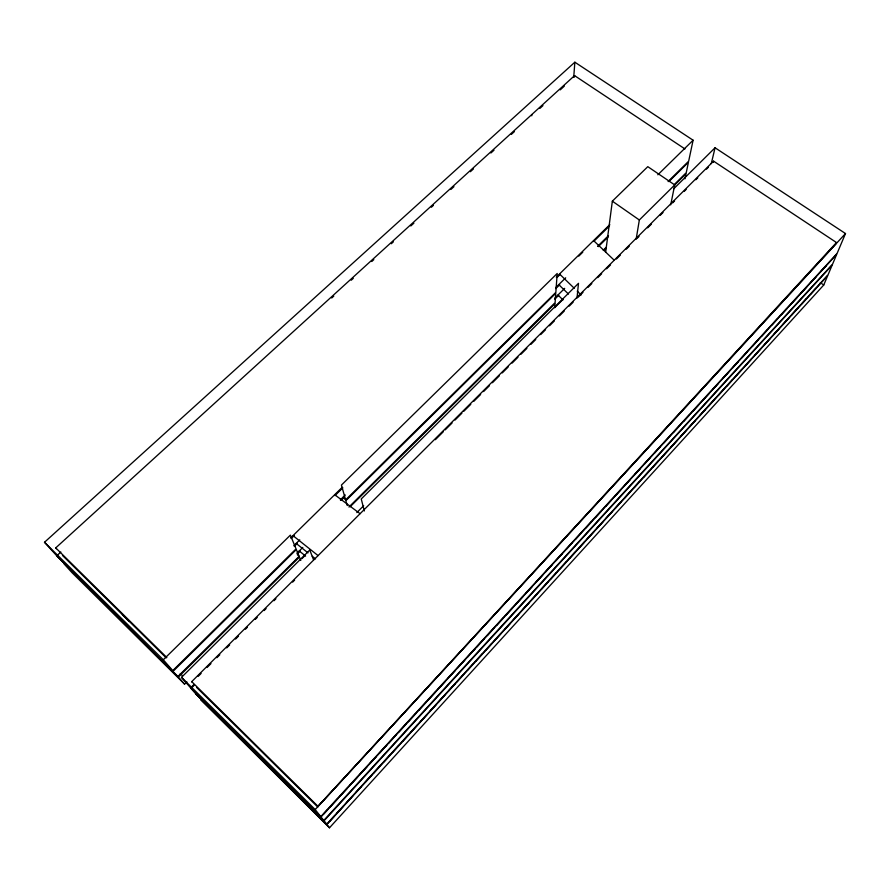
<?xml version="1.0" encoding="UTF-8"?>
<svg xmlns="http://www.w3.org/2000/svg" width="890" height="890" viewBox="0 0 890 890"><rect width="100%" height="100%" fill="white"/><g stroke="black" fill="none" stroke-linecap="round" stroke-linejoin="round"><path stroke-width="1.33" d="M531.764 115.8L531.808 114.532M554.726 307.773L555.026 303.612L350.126 506.766M573.727 77.308L574.851 62.2L693.099 140.22L688.66 161.224L668.101 181.527M574.462 76.907L574.562 75.617L684.966 148.953M576.998 298.172L578.489 283.332L361.251 498.956L364.322 510.971M605.634 252.382L612.342 201.173L647.798 166.664L674.72 184.92L670.715 204.867M636.116 239.354L639.343 219.986L686.012 173.75L684.944 178.812M711.299 163.593L715.059 147.773L845.5 233.547L837.112 253.394L320.756 816.664L190.627 687.881L181.516 677.357L309.787 550.042L313.591 559.888M713.246 162.381L713.546 161.146L836.489 242.547L835.999 243.715L317.997 806.34L191.728 681.64L713.546 161.146M823.751 285L827.7 275.655L326.919 824.518L329.489 827.8L823.751 285L820.313 282.664M326.663 824.207L828.089 274.743L832.15 265.142L324.016 820.825L326.663 824.207L195.978 694.078L324.016 820.825M329.489 821.426L334.173 816.286M336.987 813.204L343.54 806.017M346.355 802.936L352.918 795.738M355.722 792.656L361.351 786.504M365.1 782.388L371.664 775.201M373.533 773.143L380.097 765.956M383.846 761.851L390.399 754.664M392.279 752.606L398.842 745.419M402.591 741.303L408.21 735.14M411.024 732.058L417.588 724.872M420.392 721.79L426.955 714.603M429.77 711.522L436.322 704.335M438.203 702.277L444.766 695.09M448.516 690.974L455.068 683.787M456.948 681.74L463.501 674.542M467.25 670.437L472.879 664.274M475.694 661.192L482.247 654.005M485.996 649.9L491.625 643.737M494.428 640.655L500.992 633.457M504.741 629.352L510.37 623.189M513.174 620.107L518.803 613.944M522.552 609.839L529.105 602.652M531.92 599.571L537.549 593.408M541.298 589.302L547.851 582.105M550.665 579.023L556.283 572.86M560.033 568.755L566.596 561.568M569.411 558.486L575.029 552.323M578.778 548.218L584.407 542.055M587.222 538.973L593.775 531.775M596.589 528.693L603.153 521.507M605.957 518.425L612.52 511.238M615.335 508.157L620.953 501.993M624.702 497.888L630.331 491.725M634.081 487.62L639.699 481.457M643.448 477.34L649.077 471.177M652.826 467.072L658.444 460.909M662.193 456.804L667.812 450.64M670.626 447.559L677.19 440.372M680.939 436.256L686.557 430.093M689.372 427.011L694.99 420.859M699.685 415.719L705.303 409.556M708.117 406.474L713.736 400.311M718.43 395.171L724.048 389.019M726.863 385.937L732.481 379.774M736.23 375.658L741.86 369.495M745.609 365.389L751.227 359.226M754.976 355.121L760.594 348.958M764.343 344.853L769.972 338.69M773.722 334.573L779.34 328.41M783.089 324.305L788.718 318.142M791.533 315.06L798.085 307.873M801.834 303.768L806.518 298.628M810.267 294.523L815.896 288.36M323.749 820.48L832.551 264.185L836.722 254.317L321.012 816.987L323.749 820.48L195.544 693.566L191.05 688.37L193.976 685.445M323.76 813.916L327.52 809.811M330.346 806.74L337.855 798.53M339.735 796.483L347.256 788.284M350.07 785.214L357.591 777.003M359.471 774.956L366.98 766.757M369.806 763.687L376.381 756.511M379.196 753.43L386.716 745.23M388.596 743.183L396.106 734.984M398.931 731.903L406.441 723.703M408.321 721.656L415.841 713.457M418.656 710.376L426.176 702.177M428.057 700.13L435.577 691.931M438.392 688.849L444.967 681.673M447.781 678.603L455.302 670.404M457.182 668.346L464.702 660.146M467.517 657.076L475.038 648.877M476.918 646.819L484.427 638.62M487.253 635.549L493.828 628.373M496.642 625.292L503.217 618.116M506.043 615.046L512.618 607.87M516.378 603.765L522.953 596.589M525.768 593.519L532.342 586.343M536.103 582.238L542.678 575.062M545.503 571.992L552.078 564.816M555.838 560.711L562.413 553.536M566.173 549.442L571.814 543.289M575.563 539.184L581.203 533.032M585.898 527.915L591.538 521.763M595.299 517.657L600.939 511.505M605.634 506.388L611.274 500.236M615.023 496.13L620.664 489.978M624.424 485.884L630.064 479.732M634.759 474.604L640.399 468.463M644.16 464.358L649.789 458.205M654.495 453.077L660.124 446.936M663.884 442.831L669.525 436.678M673.285 432.584L679.86 425.409M683.62 421.304L689.249 415.152M693.01 411.058L698.65 404.906M703.345 399.777L708.985 393.625M712.745 389.531L718.375 383.379M723.081 378.25L728.71 372.098M732.47 368.004L738.11 361.852M741.871 357.747L747.511 351.595M752.206 346.477L757.846 340.325M761.595 336.22L767.236 330.068M771.93 324.95L777.571 318.798M781.331 314.693L786.971 308.541M790.732 304.447L797.307 297.271M801.067 293.166L806.696 287.014M810.456 282.92L816.097 276.768M820.791 271.639L826.432 265.487M836.489 242.547L317.997 806.34M320.756 816.664L315.194 809.566L845.5 233.547M190.627 687.881L193.831 684.677M64.002 563.815L72.023 572.671L184.564 684.132L186.856 681.851M356.812 512.584L363.687 505.731M198.17 676.367L201.118 673.419M207.025 667.522L210.963 663.595M216.871 657.71L219.819 654.762M226.705 647.887L229.665 644.939M235.561 639.053L238.52 636.105M245.406 629.23L247.376 627.261M255.252 619.407L257.221 617.438M264.108 610.573L266.077 608.604M273.942 600.75L275.911 598.781M292.643 582.093L294.612 580.124M435.355 439.693L443.22 431.828M445.189 429.87L452.076 422.995M455.035 420.047L461.921 413.171M463.89 411.213L470.777 404.338M473.736 401.39L480.622 394.515M483.57 391.567L489.478 385.682M492.426 382.733L499.323 375.858M502.272 372.91L508.179 367.014M512.117 363.087L518.013 357.202M520.973 354.253L526.88 348.357M530.818 344.43L535.736 339.524M540.653 334.607L545.57 329.701M549.508 325.773L554.437 320.856M559.354 315.95L564.271 311.044M569.2 306.127L573.127 302.2M578.055 297.293L582.972 292.376M587.89 287.47L591.828 283.543M597.735 277.647L601.673 273.719M606.591 268.813L610.529 264.886M616.436 258.99L620.375 255.063M626.282 249.167L629.23 246.23M637.084 238.387L638.998 236.473M647.653 227.84L651.491 224.002M660.146 215.369L663.028 212.499M672.651 202.898L674.587 200.962M684.254 191.317L686.179 189.392M695.846 179.747L697.782 177.822M706.482 169.133L708.418 167.209M184.564 684.132L178.378 677.045L299.418 557.04L300.809 560.411M673.752 188.769L715.059 147.773M301.91 558.631L304.825 555.749M555.26 307.095L563.003 299.407M296.848 553.324L302.778 547.461M554.815 298.139L564.694 288.36M603.242 250.224L606.212 247.298M298.183 553.091L300.153 551.144M554.77 299.174L558.709 295.269M604.11 250.346L606.079 248.388M173.227 671.149L296.337 549.542L299.14 556.35L177.911 676.511L56.738 555.783L44.5 542.266L574.851 62.2M348.936 507.011L555.093 302.678L555.772 293.288L345.854 500.636L347.245 505.531M674.631 184.208L686.235 172.705L688.448 162.247L668.88 181.571M293.834 545.715L299.774 539.863M340.336 499.88L345.287 495.007M556.05 287.292L565.684 277.825M597.602 246.341L608.493 235.616M294.423 546.249L297.394 543.323M340.948 500.38L343.918 497.454M555.749 288.605L559.71 284.7M598.314 246.641L608.215 236.885M345.643 499.913L555.838 292.365L557.196 273.486L341.426 485.083L345.643 499.913L342.806 497.443M290.707 537.883L342.238 487.297M556.295 277.157L609.806 224.625M291.308 538.439L294.279 535.524M334.929 495.608L342.861 487.82M556.984 277.524L559.955 274.598M578.789 256.109L582.761 252.204M593.663 241.502L609.528 225.927M163.293 659.768L290.385 535.124L296.059 548.874L172.76 670.615L163.293 659.768L44.5 542.266M657.844 174.785L693.099 140.22M56.738 555.783L60.854 552.034M56.448 548.685L55.736 547.884L574.562 75.617M331.714 297.994L333.772 296.114M351.227 280.216L353.286 278.348M371.775 261.504L373.822 259.635M391.289 243.738L393.347 241.858M410.802 225.96L413.883 223.156M431.35 207.248L433.397 205.379M450.863 189.481L453.945 186.666M470.376 171.703L473.458 168.9M490.913 152.991L493.995 150.188M511.361 134.379L514.42 131.587M539.896 108.391L542.945 105.61M560.233 89.868L564.293 86.163M612.342 201.173L639.343 219.986M334.673 494.718L360.061 513.663M292.999 535.635L318.041 555.582M296.17 543.412L307.984 552.868M312.279 556.306L315.505 558.887M299.24 550.966L305.604 556.072M297.271 554.67L299.14 556.35M593.597 240.6L614.111 260.125M559.565 274.02L574.273 288.293M577.221 291.141L581.137 294.946M558.764 284.644L568.443 294.034M557.986 295.035L562.947 299.863M55.736 547.884L166.842 657.543M196.735 687.536L317.819 807.074M62.511 555.471L166.208 657.855M122.375 614.678L129.284 621.498M180.269 673.541L182.25 675.488M181.516 677.357L315.194 809.566M191.05 688.37L321.012 816.987M178.378 677.045L57.338 556.45M326.919 824.518L200.751 699.596L329.489 827.8M191.728 681.64L192.262 682.263"/></g></svg>
